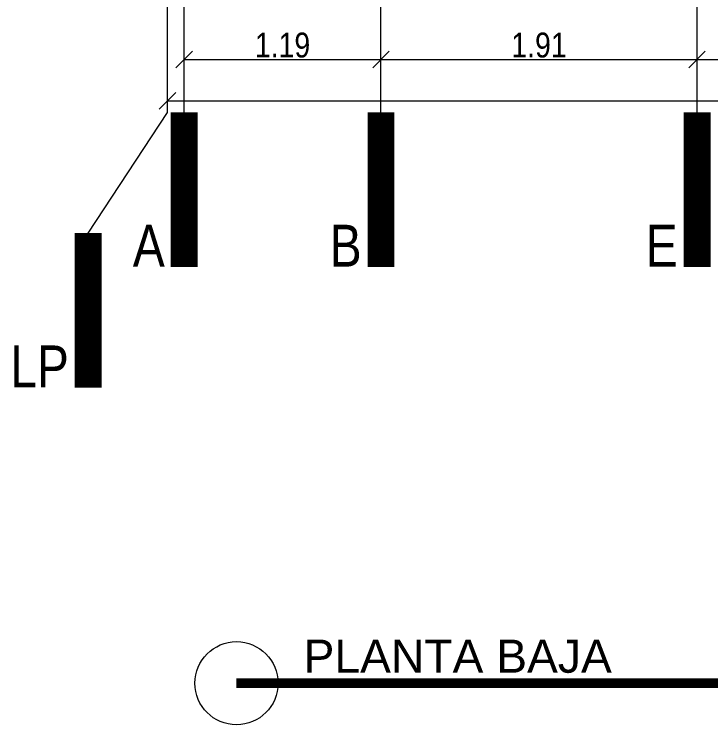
# Model space of a CAD drawing. Header units: millimetres. Extents: x 2787.4 to 2811.7, y 1328.5 to 1358.7.
# Drawn here: x 2789.461 to 2793.671, y 1328.578 to 1332.87 of the extents above; entities that cross this region are included whole.
import ezdxf
from ezdxf.enums import TextEntityAlignment as Align

# ---------------------------------------------------------------- set-up
doc = ezdxf.new("R2010")
doc.units = ezdxf.units.MM
doc.linetypes.add('ACAD_ISO04W100', pattern=[30, 24, -3, 0, -3])
doc.linetypes.add('CENTER', pattern=[2, 1.25, -0.25, 0.25, -0.25])
doc.layers.get('0').update_dxf_attribs({"lineweight": 5})
doc.layers.get('Defpoints').update_dxf_attribs({"lineweight": 5})
for name, color, linetype, lineweight in [('0 EJES', 8, 'CENTER', 0), ('14-DIM INTERIOR', 7, 'Continuous', 5), ('7-EJES', 7, 'ACAD_ISO04W100', 5)]:
    doc.layers.add(name, color=color, linetype=linetype, lineweight=lineweight)
doc.styles.add('ARIALNARROW', font='ARIALN.TTF', dxfattribs={"height": 0.13})
doc.styles.get("Standard").update_dxf_attribs({"font": 'arial.ttf'})
doc.styles.add('TEXTOS', font='ARIALN.TTF')
doc.dimstyles.new('Copy of COTAS-DET', dxfattribs={"dimtxt": 0.15, "dimasz": 0.1, "dimexe": 0.18, "dimexo": 0.0625, "dimgap": 0.01, "dimtad": 1, "dimzin": 0, "dimdsep": 46, "dimtxsty": 'TEXTOS', "dimblk": 'OBLIQUE', "dimcen": 0.04, "dimse1": 1, "dimse2": 1, "dimclrd": 256, "dimclrt": 256, "dimadec": 0, "dimazin": 0, "dimtfac": 1, "dimtofl": 0, "dimtmove": 0, "dimatfit": 3, "dimfxl": 1, "dimtolj": 1, "dimtzin": 0, "dimlwd": -1, "dimarcsym": 0})

# ---------------------------------------------------------------- blocks, each defined once
blk = doc.blocks.new('_Oblique')
at = {"color": 0, "lineweight": -2}
blk.add_line((-0.5, -0.5), (0.5, 0.5), dxfattribs=at)
blk = doc.blocks.new('*D153')
at = {"layer": '14-DIM INTERIOR', "transparency": 16777216}
blk.add_line((2790.4879, 1332.5962), (2791.6779, 1332.5962), dxfattribs=at)
at = {"layer": 'Defpoints', "color": 0, "transparency": 16777216}
for p in [(2790.4879, 1332.6729), (2791.6779, 1332.6729), (2791.6779, 1332.5962)]:
    blk.add_point(p, dxfattribs=at)
at = {"layer": '14-DIM INTERIOR', "transparency": 16777216, "xscale": 0.1, "yscale": 0.1, "zscale": 0.1, "rotation": 180}
blk.add_blockref('_Oblique', (2790.4879, 1332.5962), dxfattribs=at)
at = {"layer": '14-DIM INTERIOR', "transparency": 16777216, "xscale": 0.1, "yscale": 0.1, "zscale": 0.1}
blk.add_blockref('_Oblique', (2791.6779, 1332.5962), dxfattribs=at)
at = {"layer": '14-DIM INTERIOR', "transparency": 16777216, "insert": (2791.0829, 1332.6828), "char_height": 0.15, "attachment_point": 5, "style": 'TEXTOS'}
blk.add_mtext('\\A1;1.19', dxfattribs=at)
blk = doc.blocks.new('*D154')
at = {"layer": '14-DIM INTERIOR', "transparency": 16777216}
blk.add_line((2791.6779, 1332.5962), (2793.5879, 1332.5962), dxfattribs=at)
at = {"layer": 'Defpoints', "color": 0, "transparency": 16777216}
for p in [(2791.6779, 1332.6729), (2793.5879, 1332.5962), (2793.5879, 1332.5962)]:
    blk.add_point(p, dxfattribs=at)
at = {"layer": '14-DIM INTERIOR', "transparency": 16777216, "xscale": 0.1, "yscale": 0.1, "zscale": 0.1, "rotation": 180}
blk.add_blockref('_Oblique', (2791.6779, 1332.5962), dxfattribs=at)
at = {"layer": '14-DIM INTERIOR', "transparency": 16777216, "xscale": 0.1, "yscale": 0.1, "zscale": 0.1}
blk.add_blockref('_Oblique', (2793.5879, 1332.5962), dxfattribs=at)
at = {"layer": '14-DIM INTERIOR', "transparency": 16777216, "insert": (2792.6329, 1332.6828), "char_height": 0.15, "attachment_point": 5, "style": 'TEXTOS'}
blk.add_mtext('\\A1;1.91', dxfattribs=at)
blk = doc.blocks.new('*D155')
at = {"layer": '14-DIM INTERIOR', "transparency": 16777216}
blk.add_line((2793.5879, 1332.5962), (2798.8659, 1332.5962), dxfattribs=at)
at = {"layer": 'Defpoints', "color": 0, "transparency": 16777216}
for p in [(2793.5879, 1332.5962), (2798.8659, 1332.5962), (2798.8659, 1332.5962)]:
    blk.add_point(p, dxfattribs=at)
at = {"layer": '14-DIM INTERIOR', "transparency": 16777216, "xscale": 0.1, "yscale": 0.1, "zscale": 0.1, "rotation": 180}
blk.add_blockref('_Oblique', (2793.5879, 1332.5962), dxfattribs=at)
at = {"layer": '14-DIM INTERIOR', "transparency": 16777216, "xscale": 0.1, "yscale": 0.1, "zscale": 0.1}
blk.add_blockref('_Oblique', (2798.8659, 1332.5962), dxfattribs=at)
at = {"layer": '14-DIM INTERIOR', "transparency": 16777216, "insert": (2796.2269, 1332.6828), "char_height": 0.15, "attachment_point": 5, "style": 'TEXTOS'}
blk.add_mtext('\\A1;5.28', dxfattribs=at)
blk = doc.blocks.new('*D168')
at = {"layer": '14-DIM INTERIOR', "transparency": 16777216}
blk.add_line((2790.3879, 1332.3464), (2800.4179, 1332.3464), dxfattribs=at)
at = {"layer": 'Defpoints', "color": 0, "transparency": 16777216}
for p in [(2790.3879, 1335.0587), (2800.4179, 1335.0587), (2800.4179, 1332.3464)]:
    blk.add_point(p, dxfattribs=at)
at = {"layer": '14-DIM INTERIOR', "transparency": 16777216, "xscale": 0.1, "yscale": 0.1, "zscale": 0.1, "rotation": 180}
blk.add_blockref('_Oblique', (2790.3879, 1332.3464), dxfattribs=at)
at = {"layer": '14-DIM INTERIOR', "transparency": 16777216, "xscale": 0.1, "yscale": 0.1, "zscale": 0.1}
blk.add_blockref('_Oblique', (2800.4179, 1332.3464), dxfattribs=at)
at = {"layer": '14-DIM INTERIOR', "transparency": 16777216, "insert": (2795.4029, 1332.433), "char_height": 0.15, "attachment_point": 5, "style": 'TEXTOS'}
blk.add_mtext('\\A1;10.00', dxfattribs=at)

msp = doc.modelspace()

# ---------------------------------------------------------------- linework, layer by layer
for points, const_width in [([(2790.4879, 1331.3436), (2790.4879, 1332.2769)], 0.163), ([(2791.6779, 1331.3436), (2791.6779, 1332.2769)], 0.163), ([(2793.5879, 1331.3436), (2793.5879, 1332.2769)], 0.163), ([(2789.9082, 1331.5479), (2789.9082, 1330.6146)], 0.163), ([(2790.8045, 1328.8292), (2799.9508, 1328.8292)], 0.0595)]:
    msp.add_lwpolyline(points, dxfattribs=dict(const_width=const_width))
msp.add_circle((2790.8045, 1328.8292), 0.2511)
at = {"layer": '7-EJES', "ltscale": 0.5}
for p, q in [((2790.3879, 1332.2769), (2790.3879, 1356.9112)), ((2790.4879, 1332.2769), (2790.4879, 1356.9112)), ((2789.9082, 1331.5479), (2790.3879, 1332.2769))]:
    msp.add_line(p, q, dxfattribs=at)
for points in [[(2791.6779, 1332.2769), (2791.6779, 1345.1987)], [(2793.5879, 1332.2769), (2793.5879, 1341.8487), (2789.7854, 1341.8487)]]:
    msp.add_lwpolyline(points, dxfattribs=at)

# ---------------------------------------------------------------- texts
at = {"insert": (2791.2099, 1329.0925), "char_height": 0.2, "attachment_point": 1}
msp.add_mtext_dynamic_manual_height_columns('PLANTA BAJA', width=3.367262, gutter_width=12.5, heights=[0], dxfattribs=at)
at = {"layer": '0 EJES', "color": 18, "linetype": 'Continuous', "true_color": 0x000000, "style": 'ARIALNARROW'}
for s, p in [('A', (2790.3712, 1331.2696)), ('B', (2791.5612, 1331.2696)), ('E', (2793.4712, 1331.2696)), ('LP', (2789.7915, 1330.5405))]:
    msp.add_text(s, height=0.2528, dxfattribs=at).set_placement(p, align=Align.BOTTOM_RIGHT)

# ---------------------------------------------------------------- dimensions: what is measured, and where the dimension line sits
at = {"layer": '14-DIM INTERIOR'}
dim = msp.add_aligned_dim(p1=(2790.3879, 1335.0587), p2=(2800.4179, 1335.0587), distance=-2.7123, text='10.00', dimstyle='Copy of COTAS-DET', dxfattribs=at)
dim.commit()
dim.dimension.update_dxf_attribs({"geometry": '*D168', "text_midpoint": (2795.4029, 1332.433)})
dim = msp.add_aligned_dim(p1=(2790.4879, 1332.6729), p2=(2791.6779, 1332.6729), distance=-0.0767, dimstyle='Copy of COTAS-DET', dxfattribs=at)
dim.commit()
dim.dimension.update_dxf_attribs({"geometry": '*D153', "text_midpoint": (2791.0829, 1332.6828)})
for base, p1, p2, picture, middle in [((2793.5879, 1332.5962), (2791.6779, 1332.6729), (2793.5879, 1332.5962), '*D154', (2792.6329, 1332.6828)), ((2798.8659, 1332.5962), (2793.5879, 1332.5962), (2798.8659, 1332.5962), '*D155', (2796.2269, 1332.6828))]:
    dim = msp.add_linear_dim(base=base, p1=p1, p2=p2, angle=180, dimstyle='Copy of COTAS-DET', override={"dimtmove": 1}, dxfattribs=at)
    dim.commit()
    dim.dimension.update_dxf_attribs({"geometry": picture, "text_midpoint": middle})

doc.saveas('drawing.dxf')
